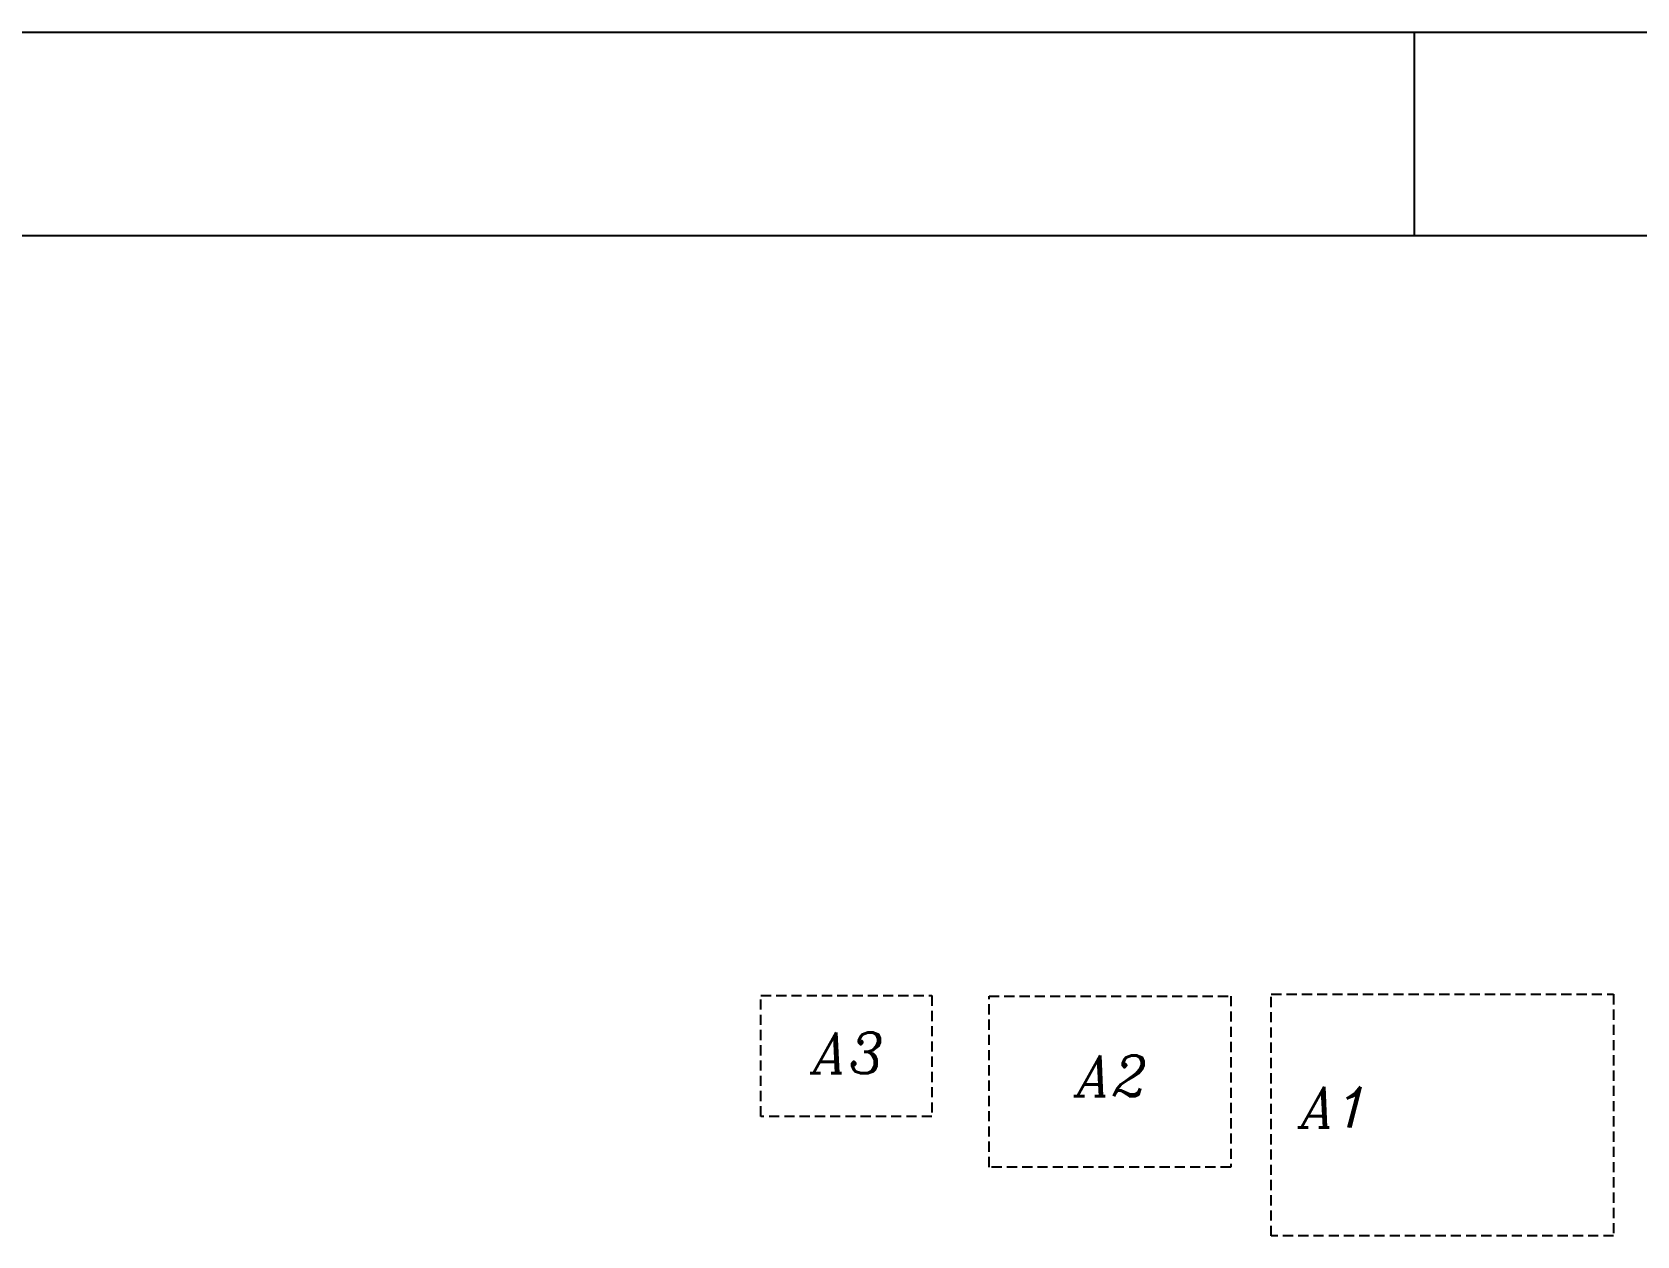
# Model space of a CAD drawing. Extents: x -175055 to -48386, y 10342 to 134050.
# Drawn here: x -88783 to -84839, y 98204 to 101163 of the extents above; entities that cross this region are included whole.
import ezdxf

# ---------------------------------------------------------------- set-up
doc = ezdxf.new("R2010")
doc.units = 0
doc.header["$LTSCALE"] = 50
doc.header["$MEASUREMENT"] = 0
doc.linetypes.add('HIDDENX2', pattern=[0.75, 0.5, -0.25])
doc.layers.add('ABE', color=7, linetype='CONTINUOUS')
doc.styles.add('ITALICC', font='italicc', dxfattribs={"height": 4})

msp = doc.modelspace()

# ---------------------------------------------------------------- linework, layer by layer
at = {"layer": 'ABE', "color": 7}
for p, q in [((-96456.9, 101162.8), (-48885.6, 101162.8)), ((-97706.9, 100662.8), (-48385.6, 100662.8))]:
    msp.add_line(p, q, dxfattribs=at)
at = {"layer": 'ABE', "color": 0}
msp.add_line((-85385.6, 100662.8), (-85385.6, 101162.8), dxfattribs=at)
at = {"layer": 'ABE', "color": 7, "linetype": 'HIDDENX2'}
for p, q in [((-86991.6, 98794.5), (-86571.6, 98794.5)), ((-86991.6, 98497.5), (-86991.6, 98794.5)), ((-86571.6, 98794.5), (-86571.6, 98497.5)), ((-86431.1, 98793.1), (-85837.1, 98793.1)), ((-86431.1, 98373.1), (-86431.1, 98793.1)), ((-85837.1, 98793.1), (-85837.1, 98373.1)), ((-85737.4, 98797.8), (-84896.4, 98797.8)), ((-85737.4, 98203.8), (-85737.4, 98797.8)), ((-84896.4, 98797.8), (-84896.4, 98203.8)), ((-86571.6, 98497.5), (-86991.6, 98497.5)), ((-85837.1, 98373.1), (-86431.1, 98373.1)), ((-84896.4, 98203.8), (-85737.4, 98203.8))]:
    msp.add_line(p, q, dxfattribs=at)

# ---------------------------------------------------------------- texts
at = {"layer": 'ABE', "style": 'ITALICC'}
for s, p in [('A3', (-86862.1, 98603.5)), ('A2', (-86214, 98547)), ('A1', (-85663.6, 98469.9))]:
    msp.add_text(s, height=100, dxfattribs=at).set_placement(p)

doc.saveas('drawing.dxf')
